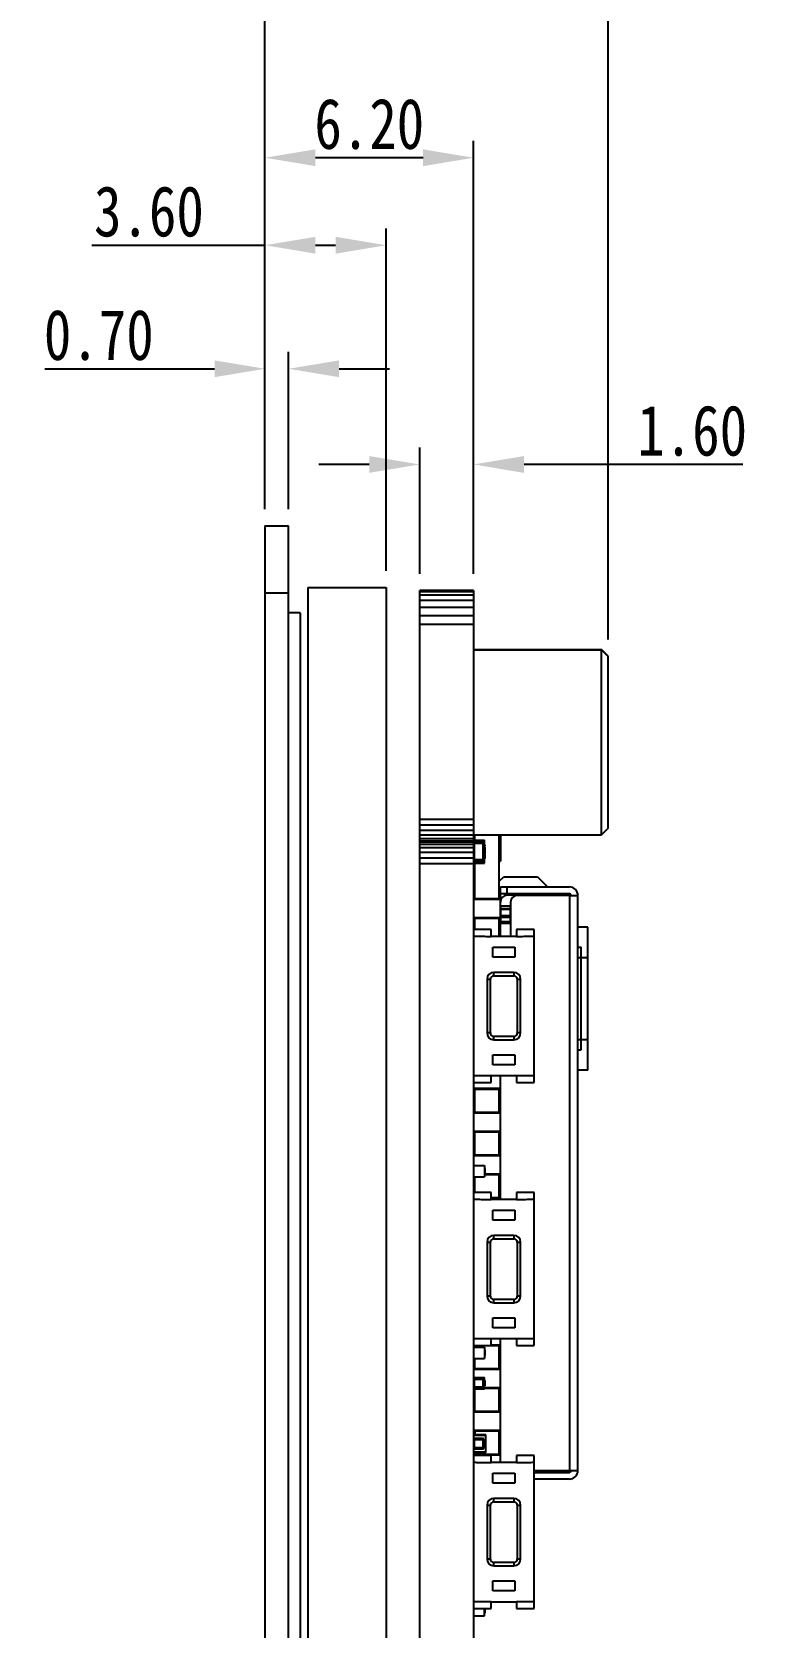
# Model space of a CAD drawing. Header units: millimetres. Extents: x 0 to 297, y 0 to 210.
# Drawn here: x 132.14 to 153.75, y 115.57 to 162.98 of the extents above; entities that cross this region are included whole.
import ezdxf

# ---------------------------------------------------------------- set-up
doc = ezdxf.new("R2010")
doc.units = ezdxf.units.MM
doc.header["$PDMODE"] = 3
doc.header["$PDSIZE"] = 8
doc.linetypes.add('solid', pattern=[0])
doc.layers.get('0').update_dxf_attribs({"linetype": 'CONTINUOUS'})
doc.layers.get('Defpoints').update_dxf_attribs({"linetype": 'CONTINUOUS'})
doc.layers.add('100', color=1, linetype='solid')
doc.styles.get("Standard").update_dxf_attribs({"font": 'txt', "width": 0.8})
doc.dimstyles.new('X0_5', dxfattribs={"dimscale": 0.5, "dimtxt": 2, "dimasz": 2, "dimexe": 1, "dimexo": 1, "dimgap": 0.5, "dimtad": 1, "dimtoh": 1, "dimzin": 0, "dimdsep": 46, "dimtxsty": 'STANDARD', "dimcen": 0, "dimclrd": 256, "dimclrt": 256, "dimadec": 0, "dimazin": 0, "dimtp": 0.1, "dimtm": 0.1, "dimtfac": 1, "dimtofl": 0, "dimtmove": 0, "dimatfit": 3, "dimfxl": 1, "dimtolj": 1, "dimtzin": 0, "dimarcsym": 0})

# ---------------------------------------------------------------- blocks, each defined once
blk = doc.blocks.new('*D28')
at = {"layer": '100', "color": 0, "lineweight": -2}
for p, q in [((139.065, 148.795), (139.065, 164.562)), ((149.265, 144.921), (149.265, 164.562))]:
    blk.add_line(p, q, dxfattribs=at)
at = {"layer": '100', "lineweight": -2}
blk.add_line((140.565, 164.062), (147.765, 164.062), dxfattribs=at)
at = {"layer": '100'}
for points in [[(140.565, 164.312), (140.565, 163.812), (139.065, 164.062)], [(147.765, 163.812), (147.765, 164.312), (149.265, 164.062)]]:
    blk.add_solid(points, dxfattribs=at)
at = {"layer": 'Defpoints', "color": 0}
for p in [(149.265, 164.062), (139.065, 148.295), (149.265, 144.421)]:
    blk.add_point(p, dxfattribs=at)
at = {"layer": '100', "insert": (143.858, 165.062), "char_height": 1.5, "attachment_point": 5}
blk.add_mtext('\\A1;10.20', dxfattribs=at)
blk = doc.blocks.new('*D29')
at = {"layer": '100', "color": 0, "lineweight": -2}
for p, q in [((139.065, 148.795), (139.065, 153.468)), ((139.765, 148.795), (139.765, 153.468))]:
    blk.add_line(p, q, dxfattribs=at)
at = {"layer": '100', "lineweight": -2}
for p, q in [((132.524, 152.968), (135.974, 152.968)), ((135.974, 152.968), (137.565, 152.968)), ((141.265, 152.968), (142.765, 152.968))]:
    blk.add_line(p, q, dxfattribs=at)
at = {"layer": '100'}
for points in [[(137.565, 152.718), (137.565, 153.218), (139.065, 152.968)], [(141.265, 153.218), (141.265, 152.718), (139.765, 152.968)]]:
    blk.add_solid(points, dxfattribs=at)
at = {"layer": 'Defpoints', "color": 0}
for p in [(139.765, 152.968), (139.065, 148.295), (139.765, 148.295)]:
    blk.add_point(p, dxfattribs=at)
at = {"layer": '100', "insert": (134.124, 153.968), "char_height": 1.5, "attachment_point": 5}
blk.add_mtext('\\A1;0.70', dxfattribs=at)
blk = doc.blocks.new('*D31')
at = {"layer": '100', "color": 0, "lineweight": -2}
for p, q in [((139.065, 148.795), (139.065, 157.14)), ((142.665, 146.965), (142.665, 157.14))]:
    blk.add_line(p, q, dxfattribs=at)
at = {"layer": '100', "lineweight": -2}
for p, q in [((133.915, 156.64), (137.565, 156.64)), ((137.565, 156.64), (139.065, 156.64)), ((140.565, 156.64), (141.165, 156.64))]:
    blk.add_line(p, q, dxfattribs=at)
at = {"layer": '100'}
for points in [[(140.565, 156.89), (140.565, 156.39), (139.065, 156.64)], [(141.165, 156.39), (141.165, 156.89), (142.665, 156.64)]]:
    blk.add_solid(points, dxfattribs=at)
at = {"layer": 'Defpoints', "color": 0}
for p in [(142.665, 156.64), (139.065, 148.295), (142.665, 146.465)]:
    blk.add_point(p, dxfattribs=at)
at = {"layer": '100', "insert": (135.615, 157.64), "char_height": 1.5, "attachment_point": 5}
blk.add_mtext('\\A1;3.60', dxfattribs=at)
blk = doc.blocks.new('*D38')
at = {"layer": '100', "color": 0, "lineweight": -2}
for p, q in [((139.065, 148.795), (139.065, 159.741)), ((145.265, 146.874), (145.265, 159.741))]:
    blk.add_line(p, q, dxfattribs=at)
at = {"layer": '100', "lineweight": -2}
blk.add_line((143.765, 159.241), (140.565, 159.241), dxfattribs=at)
at = {"layer": '100'}
for points in [[(140.565, 159.491), (140.565, 158.991), (139.065, 159.241)], [(143.765, 158.991), (143.765, 159.491), (145.265, 159.241)]]:
    blk.add_solid(points, dxfattribs=at)
at = {"layer": 'Defpoints', "color": 0}
for p in [(139.065, 159.241), (139.065, 148.295), (145.265, 146.374)]:
    blk.add_point(p, dxfattribs=at)
at = {"layer": '100', "insert": (142.165, 160.241), "char_height": 1.5, "attachment_point": 5}
blk.add_mtext('\\A1;6.20', dxfattribs=at)
blk = doc.blocks.new('*D39')
at = {"layer": '100', "color": 0, "lineweight": -2}
for p, q in [((143.665, 146.874), (143.665, 150.624)), ((145.265, 146.874), (145.265, 150.624))]:
    blk.add_line(p, q, dxfattribs=at)
at = {"layer": '100', "lineweight": -2}
for p, q in [((142.165, 150.124), (140.665, 150.124)), ((150.015, 150.124), (146.765, 150.124)), ((153.265, 150.124), (150.015, 150.124))]:
    blk.add_line(p, q, dxfattribs=at)
at = {"layer": '100'}
for points in [[(142.165, 149.874), (142.165, 150.374), (143.665, 150.124)], [(146.765, 150.374), (146.765, 149.874), (145.265, 150.124)]]:
    blk.add_solid(points, dxfattribs=at)
at = {"layer": 'Defpoints', "color": 0}
for p in [(145.265, 150.124), (143.665, 146.374), (145.265, 146.374)]:
    blk.add_point(p, dxfattribs=at)
at = {"layer": '100', "insert": (151.765, 151.124), "char_height": 1.5, "attachment_point": 5}
blk.add_mtext('\\A1;1.60', dxfattribs=at)

msp = doc.modelspace()

# ---------------------------------------------------------------- linework, layer by layer
at = {"color": 7, "linetype": 'Continuous'}
for p, q in [((139.065, 148.295), (139.065, 75.235)), ((139.065, 148.295), (139.765, 148.295)), ((139.765, 75.235), (139.765, 148.295)), ((139.765, 146.295), (139.065, 146.295)), ((140.335, 146.465), (140.335, 77.265)), ((140.335, 146.465), (142.665, 146.465)), ((142.665, 146.465), (142.665, 77.265)), ((143.665, 77.363), (143.665, 146.374)), ((145.265, 146.374), (143.665, 146.374)), ((145.265, 146.339), (143.665, 146.339)), ((145.265, 146.239), (143.665, 146.239)), ((145.265, 146.078), (143.665, 146.078)), ((145.265, 146.374), (145.265, 77.365)), ((140.115, 145.715), (139.765, 145.715)), ((140.115, 145.715), (140.115, 81.615)), ((145.265, 145.869), (143.665, 145.869)), ((145.265, 145.626), (143.665, 145.626)), ((145.265, 145.365), (143.665, 145.365)), ((145.265, 144.621), (149.065, 144.621)), ((149.065, 139.116), (149.065, 144.621)), ((149.265, 144.421), (149.065, 144.621)), ((145.265, 144.616), (149.065, 144.616)), ((149.265, 144.416), (149.065, 144.616)), ((149.265, 139.316), (149.265, 144.421)), ((145.265, 139.574), (143.665, 139.574)), ((145.265, 139.402), (143.665, 139.402)), ((145.265, 139.241), (143.665, 139.241)), ((145.265, 139.103), (143.665, 139.103)), ((145.265, 138.998), (143.665, 138.998)), ((145.265, 138.931), (143.665, 138.931)), ((145.265, 139.116), (149.065, 139.116)), ((145.265, 138.956), (145.59, 138.956)), ((145.29, 138.921), (145.29, 138.931)), ((145.29, 138.931), (145.565, 138.931)), ((145.3, 138.956), (145.3, 139.116)), ((145.565, 138.907), (145.565, 138.931)), ((145.59, 138.276), (145.59, 138.956)), ((146.03, 137.22), (146.03, 139.116)), ((146.065, 139.116), (146.065, 138.333)), ((149.265, 139.316), (149.065, 139.116)), ((145.265, 138.92), (143.665, 138.92)), ((145.265, 138.897), (143.665, 138.897)), ((145.265, 138.831), (143.665, 138.831)), ((145.265, 138.725), (143.665, 138.725)), ((145.265, 138.587), (143.665, 138.587)), ((145.57, 138.86), (145.265, 138.86)), ((145.296, 138.312), (145.296, 138.921)), ((145.54, 138.921), (145.296, 138.921)), ((145.296, 138.891), (145.57, 138.891)), ((145.54, 138.921), (145.54, 138.312)), ((145.59, 138.906), (145.566, 138.906)), ((145.57, 138.342), (145.57, 138.891)), ((145.59, 138.856), (145.57, 138.856)), ((145.573, 138.797), (145.57, 138.797)), ((145.573, 138.76), (145.57, 138.76)), ((145.57, 138.723), (145.573, 138.723)), ((145.573, 138.7), (145.57, 138.7)), ((145.573, 138.623), (145.57, 138.623)), ((145.573, 138.593), (145.57, 138.593)), ((145.573, 138.556), (145.57, 138.556)), ((145.57, 138.519), (145.573, 138.519)), ((145.573, 138.49), (145.57, 138.49)), ((145.57, 138.479), (145.573, 138.479)), ((145.573, 138.797), (145.573, 138.723)), ((145.573, 138.7), (145.573, 138.623)), ((145.573, 138.593), (145.573, 138.519)), ((145.573, 138.49), (145.573, 138.417)), ((145.59, 138.818), (145.6, 138.818)), ((145.59, 138.79), (145.6, 138.79)), ((145.59, 138.782), (145.6, 138.782)), ((145.59, 138.745), (145.6, 138.745)), ((145.59, 138.693), (145.6, 138.693)), ((145.59, 138.643), (145.6, 138.643)), ((145.59, 138.63), (145.6, 138.63)), ((145.59, 138.628), (145.6, 138.628)), ((145.59, 138.582), (145.6, 138.582)), ((145.59, 138.534), (145.6, 138.534)), ((145.59, 138.528), (145.6, 138.528)), ((145.59, 138.514), (145.6, 138.514)), ((145.59, 138.463), (145.6, 138.463)), ((145.6, 138.818), (145.6, 138.782)), ((145.6, 138.745), (145.6, 138.643)), ((145.6, 138.63), (145.6, 138.528)), ((145.6, 138.514), (145.6, 138.412)), ((146.065, 138.46), (146.03, 138.46)), ((145.265, 138.426), (143.665, 138.426)), ((145.265, 138.254), (143.665, 138.254)), ((145.296, 138.372), (145.265, 138.372)), ((145.296, 138.342), (145.265, 138.342)), ((145.265, 138.276), (145.59, 138.276)), ((145.29, 138.312), (145.29, 138.301)), ((145.29, 138.301), (145.565, 138.301)), ((145.57, 138.372), (145.296, 138.372)), ((145.57, 138.342), (145.296, 138.342)), ((145.296, 138.312), (145.54, 138.312)), ((145.3, 137.22), (145.3, 138.276)), ((145.565, 138.326), (145.565, 138.301)), ((145.59, 138.326), (145.566, 138.326)), ((145.573, 138.428), (145.57, 138.428)), ((145.573, 138.417), (145.57, 138.417)), ((145.59, 138.376), (145.57, 138.376)), ((145.59, 138.412), (145.6, 138.412)), ((146.03, 138.333), (146.065, 138.333)), ((146.03, 137.736), (146.165, 137.871)), ((146.065, 136.094), (146.065, 137.565)), ((146.065, 137.565), (148.115, 137.565)), ((146.165, 137.871), (147.165, 137.871)), ((146.265, 137.365), (146.265, 137.565)), ((147.165, 137.871), (147.465, 137.571)), ((147.465, 137.571), (147.465, 137.565)), ((145.3, 137.377), (145.265, 137.377)), ((145.3, 137.375), (145.265, 137.375)), ((145.265, 137.2), (146.065, 137.2)), ((145.3, 137.22), (146.03, 137.22)), ((146.03, 137.377), (146.065, 137.377)), ((146.03, 137.375), (146.065, 137.375)), ((148.115, 137.365), (146.065, 137.365)), ((146.565, 137.317), (146.265, 137.317)), ((146.365, 137.115), (146.365, 136.094)), ((148.115, 137.315), (146.565, 137.315)), ((147.465, 137.365), (147.465, 137.317)), ((148.115, 137.315), (148.115, 120.215)), ((148.115, 137.315), (148.365, 137.315)), ((148.365, 120.215), (148.365, 137.315)), ((146.065, 136.65), (145.265, 136.65)), ((145.3, 136.301), (145.3, 136.63)), ((146.03, 136.63), (145.3, 136.63)), ((146.03, 136.094), (146.03, 136.63)), ((146.065, 136.668), (146.365, 136.668)), ((146.075, 136.678), (146.075, 136.999)), ((146.355, 136.999), (146.075, 136.999)), ((146.075, 136.996), (146.355, 136.996)), ((146.355, 136.909), (146.075, 136.909)), ((146.075, 136.906), (146.355, 136.906)), ((146.355, 136.708), (146.075, 136.708)), ((146.075, 136.694), (146.355, 136.694)), ((146.075, 136.678), (146.075, 136.678)), ((146.075, 136.528), (146.075, 136.678)), ((146.355, 136.678), (146.075, 136.678)), ((146.355, 136.678), (146.075, 136.678)), ((146.355, 136.999), (146.355, 136.678)), ((146.355, 136.678), (146.355, 136.678)), ((146.355, 136.678), (146.355, 136.528)), ((146.365, 136.668), (146.365, 136.668)), ((145.3, 136.475), (145.265, 136.475)), ((145.793, 136.301), (145.265, 136.301)), ((145.793, 136.095), (145.793, 136.301)), ((146.03, 136.475), (146.065, 136.475)), ((146.03, 136.14), (146.065, 136.14)), ((146.03, 136.105), (146.065, 136.105)), ((146.355, 136.528), (146.065, 136.528)), ((146.065, 136.501), (146.365, 136.501)), ((146.065, 136.49), (146.365, 136.49)), ((146.075, 136.49), (146.075, 136.511)), ((146.365, 136.511), (146.075, 136.511)), ((146.08, 136.528), (146.08, 136.511)), ((146.09, 136.511), (146.09, 136.528)), ((146.34, 136.528), (146.34, 136.511)), ((146.35, 136.511), (146.35, 136.528)), ((146.537, 136.301), (146.537, 136.095)), ((147.065, 136.301), (146.537, 136.301)), ((147.065, 131.751), (147.065, 136.301)), ((148.665, 136.371), (148.365, 136.371)), ((148.665, 132.121), (148.665, 136.371)), ((145.84, 135.476), (145.84, 135.776)), ((145.84, 135.776), (146.49, 135.776)), ((146.49, 135.776), (146.49, 135.476)), ((148.365, 135.771), (148.465, 135.771)), ((148.465, 132.721), (148.465, 135.771)), ((146.49, 135.476), (145.84, 135.476)), ((148.365, 135.471), (148.665, 135.471)), ((145.665, 134.825), (145.665, 133.225)), ((145.665, 134.825), (145.765, 134.825)), ((145.765, 133.225), (145.765, 134.825)), ((145.865, 134.925), (145.865, 135.025)), ((146.465, 135.025), (145.865, 135.025)), ((145.865, 134.925), (146.465, 134.925)), ((146.465, 135.025), (146.465, 134.925)), ((146.565, 134.825), (146.565, 133.225)), ((146.565, 134.825), (146.665, 134.825)), ((146.665, 133.225), (146.665, 134.825)), ((145.765, 133.225), (145.665, 133.225)), ((145.865, 133.025), (145.865, 133.125)), ((146.465, 133.125), (145.865, 133.125)), ((145.865, 133.025), (146.465, 133.025)), ((146.465, 133.125), (146.465, 133.025)), ((146.665, 133.225), (146.565, 133.225)), ((148.665, 133.021), (148.365, 133.021)), ((145.84, 132.276), (145.84, 132.576)), ((145.84, 132.576), (146.49, 132.576)), ((146.49, 132.576), (146.49, 132.276)), ((148.365, 132.721), (148.465, 132.721)), ((145.793, 131.751), (145.793, 131.958)), ((145.793, 131.958), (146.537, 131.958)), ((146.49, 132.276), (145.84, 132.276)), ((146.065, 128.275), (146.065, 131.958)), ((146.537, 131.958), (146.537, 131.751)), ((148.665, 132.121), (148.365, 132.121)), ((145.265, 131.751), (145.793, 131.751)), ((146.065, 131.57), (145.265, 131.57)), ((145.3, 131.395), (145.265, 131.395)), ((145.3, 130.87), (145.3, 131.55)), ((146.03, 131.55), (145.3, 131.55)), ((146.03, 130.87), (146.03, 131.55)), ((146.03, 131.395), (146.065, 131.395)), ((146.537, 131.751), (147.065, 131.751)), ((145.265, 131.057), (145.3, 131.057)), ((145.265, 131.057), (145.3, 131.057)), ((145.265, 131.056), (145.3, 131.056)), ((145.3, 131.025), (145.265, 131.025)), ((145.3, 130.87), (146.03, 130.87)), ((146.03, 131.306), (146.065, 131.306)), ((146.03, 131.296), (146.065, 131.296)), ((146.03, 131.121), (146.065, 131.121)), ((146.03, 131.121), (146.065, 131.121)), ((146.03, 131.025), (146.065, 131.025)), ((145.265, 130.85), (146.065, 130.85)), ((146.065, 130.3), (145.265, 130.3)), ((145.3, 130.125), (145.265, 130.125)), ((145.296, 129.981), (145.265, 129.981)), ((145.296, 129.95), (145.265, 129.95)), ((145.266, 129.946), (145.265, 129.946)), ((145.281, 129.92), (145.281, 129.757)), ((145.3, 129.92), (145.281, 129.92)), ((145.291, 129.92), (145.291, 129.92)), ((145.296, 129.92), (145.296, 130.125)), ((145.3, 129.6), (145.3, 130.28)), ((146.03, 130.28), (145.3, 130.28)), ((146.03, 129.6), (146.03, 130.28)), ((146.03, 130.125), (146.065, 130.125)), ((146.03, 130.096), (146.065, 130.096)), ((146.03, 129.922), (146.065, 129.922)), ((146.03, 129.922), (146.065, 129.922)), ((146.03, 129.921), (146.065, 129.921)), ((146.03, 129.921), (146.065, 129.921)), ((145.265, 129.88), (145.281, 129.88)), ((145.3, 129.757), (145.265, 129.757)), ((145.3, 129.755), (145.265, 129.755)), ((145.265, 129.58), (146.065, 129.58)), ((145.3, 129.6), (146.03, 129.6)), ((146.03, 129.755), (146.065, 129.755)), ((145.265, 129.282), (145.59, 129.282)), ((145.265, 129.282), (145.59, 129.282)), ((145.59, 129.282), (145.59, 128.952)), ((145.59, 129.201), (145.6, 129.201)), ((145.59, 129.201), (145.6, 129.201)), ((145.59, 129.122), (145.6, 129.122)), ((145.59, 129.043), (145.6, 129.043)), ((146.065, 129.03), (145.59, 129.03)), ((146.03, 129.01), (145.59, 129.01)), ((145.6, 129.201), (145.6, 129.043)), ((146.03, 128.33), (146.03, 129.01)), ((145.265, 128.952), (145.59, 128.952)), ((145.3, 128.855), (145.265, 128.855)), ((145.265, 128.756), (145.3, 128.756)), ((145.296, 128.627), (145.265, 128.627)), ((145.296, 128.596), (145.265, 128.596)), ((145.265, 128.53), (145.3, 128.53)), ((145.275, 128.499), (145.265, 128.499)), ((145.275, 128.487), (145.275, 128.53)), ((145.29, 128.566), (145.29, 128.555)), ((145.29, 128.555), (145.3, 128.555)), ((145.296, 128.566), (145.296, 128.756)), ((145.3, 128.482), (145.3, 128.952)), ((146.03, 128.855), (146.065, 128.855)), ((146.03, 128.809), (146.065, 128.809)), ((146.065, 128.741), (146.03, 128.741)), ((146.03, 128.722), (146.065, 128.722)), ((146.03, 128.722), (146.065, 128.722)), ((146.03, 128.722), (146.065, 128.722)), ((146.03, 128.721), (146.065, 128.721)), ((146.03, 128.721), (146.065, 128.721)), ((145.3, 128.487), (145.265, 128.487)), ((145.3, 128.485), (145.265, 128.485)), ((145.793, 128.482), (145.265, 128.482)), ((145.793, 128.276), (145.793, 128.482)), ((145.793, 128.33), (146.03, 128.33)), ((145.793, 128.31), (146.065, 128.31)), ((146.03, 128.496), (146.065, 128.496)), ((146.03, 128.485), (146.065, 128.485)), ((146.537, 128.482), (146.537, 128.276)), ((147.065, 128.482), (146.537, 128.482)), ((147.065, 123.932), (147.065, 128.482)), ((145.84, 127.657), (145.84, 127.957)), ((145.84, 127.957), (146.49, 127.957)), ((146.49, 127.657), (145.84, 127.657)), ((146.49, 127.957), (146.49, 127.657)), ((145.865, 127.107), (145.865, 127.207)), ((146.465, 127.207), (145.865, 127.207)), ((145.865, 127.107), (146.465, 127.107)), ((146.465, 127.207), (146.465, 127.107)), ((145.665, 127.007), (145.665, 125.407)), ((145.665, 127.007), (145.765, 127.007)), ((145.765, 125.407), (145.765, 127.007)), ((146.565, 127.007), (146.565, 125.407)), ((146.565, 127.007), (146.665, 127.007)), ((146.665, 125.407), (146.665, 127.007)), ((145.765, 125.407), (145.665, 125.407)), ((145.865, 125.207), (145.865, 125.307)), ((146.465, 125.307), (145.865, 125.307)), ((145.865, 125.207), (146.465, 125.207)), ((146.465, 125.307), (146.465, 125.207)), ((146.665, 125.407), (146.565, 125.407)), ((145.84, 124.457), (145.84, 124.757)), ((145.84, 124.757), (146.49, 124.757)), ((146.49, 124.757), (146.49, 124.457)), ((146.49, 124.457), (145.84, 124.457)), ((145.265, 123.932), (145.793, 123.932)), ((145.265, 123.882), (145.59, 123.882)), ((145.265, 123.882), (145.59, 123.882)), ((145.3, 123.93), (145.3, 123.882)), ((146.03, 123.93), (145.3, 123.93)), ((145.59, 123.882), (145.59, 123.552)), ((145.59, 123.801), (145.6, 123.801)), ((145.59, 123.801), (145.6, 123.801)), ((145.6, 123.801), (145.6, 123.643)), ((145.793, 123.932), (145.793, 124.139)), ((145.793, 124.139), (146.537, 124.139)), ((146.065, 123.95), (145.793, 123.95)), ((146.03, 123.25), (146.03, 123.93)), ((146.03, 123.775), (146.065, 123.775)), ((146.065, 120.457), (146.065, 124.139)), ((146.537, 124.139), (146.537, 123.932)), ((146.537, 123.932), (147.065, 123.932)), ((145.265, 123.552), (145.59, 123.552)), ((145.3, 123.407), (145.265, 123.407)), ((145.3, 123.405), (145.265, 123.405)), ((145.3, 123.25), (145.3, 123.552)), ((145.59, 123.722), (145.6, 123.722)), ((145.59, 123.643), (145.6, 123.643)), ((146.03, 123.566), (146.065, 123.566)), ((146.03, 123.488), (146.065, 123.488)), ((146.03, 123.407), (146.065, 123.407)), ((146.03, 123.405), (146.065, 123.405)), ((145.265, 123.23), (146.065, 123.23)), ((145.265, 122.982), (145.59, 122.982)), ((145.265, 122.982), (145.59, 122.982)), ((145.296, 122.969), (145.296, 122.969)), ((145.296, 122.664), (145.296, 122.969)), ((145.54, 122.969), (145.296, 122.969)), ((145.54, 122.969), (145.296, 122.969)), ((145.296, 122.938), (145.57, 122.938)), ((145.3, 123.25), (146.03, 123.25)), ((145.54, 122.969), (145.54, 122.969)), ((145.54, 122.969), (145.54, 122.664)), ((145.57, 122.694), (145.57, 122.938)), ((145.57, 122.873), (145.573, 122.873)), ((145.573, 122.873), (145.57, 122.873)), ((145.57, 122.873), (145.573, 122.873)), ((145.573, 122.873), (145.57, 122.873)), ((145.57, 122.828), (145.573, 122.828)), ((145.573, 122.811), (145.57, 122.811)), ((145.573, 122.873), (145.573, 122.873)), ((145.573, 122.873), (145.573, 122.766)), ((145.59, 122.652), (145.59, 122.982)), ((145.59, 122.891), (145.6, 122.891)), ((145.59, 122.89), (145.6, 122.89)), ((145.59, 122.887), (145.6, 122.887)), ((145.6, 122.891), (145.6, 122.733)), ((145.296, 122.694), (145.265, 122.694)), ((145.265, 122.652), (145.59, 122.652)), ((145.3, 122.505), (145.265, 122.505)), ((145.29, 122.505), (145.29, 122.137)), ((145.57, 122.694), (145.296, 122.694)), ((145.296, 122.664), (145.54, 122.664)), ((145.3, 121.98), (145.3, 122.652)), ((145.573, 122.766), (145.57, 122.766)), ((145.59, 122.737), (145.6, 122.737)), ((145.59, 122.733), (145.6, 122.733)), ((146.065, 122.68), (145.59, 122.68)), ((146.03, 122.66), (145.59, 122.66)), ((146.03, 121.98), (146.03, 122.66)), ((146.03, 122.505), (146.065, 122.505)), ((145.3, 122.137), (145.265, 122.137)), ((145.3, 122.135), (145.265, 122.135)), ((145.265, 121.96), (146.065, 121.96)), ((145.3, 121.98), (146.03, 121.98)), ((146.03, 122.218), (146.065, 122.218)), ((146.03, 122.137), (146.065, 122.137)), ((146.03, 122.135), (146.065, 122.135)), ((146.065, 121.41), (145.265, 121.41)), ((145.3, 121.39), (145.3, 121.279)), ((146.03, 121.39), (145.3, 121.39)), ((146.03, 120.71), (146.03, 121.39)), ((145.265, 121.279), (145.615, 121.279)), ((145.615, 121.279), (145.265, 121.279)), ((145.296, 120.864), (145.296, 121.168)), ((145.54, 121.168), (145.296, 121.168)), ((145.296, 121.138), (145.57, 121.138)), ((145.54, 121.168), (145.54, 120.864)), ((145.57, 120.894), (145.57, 121.138)), ((145.57, 121.073), (145.573, 121.073)), ((145.573, 121.073), (145.57, 121.073)), ((145.57, 121.028), (145.573, 121.028)), ((145.573, 121.01), (145.57, 121.01)), ((145.573, 120.966), (145.57, 120.966)), ((145.573, 121.073), (145.573, 120.966)), ((145.615, 121.279), (145.615, 121.279)), ((145.628, 120.766), (145.628, 121.266)), ((146.03, 121.235), (146.065, 121.235)), ((146.03, 120.948), (146.065, 120.948)), ((145.296, 120.894), (145.265, 120.894)), ((145.265, 120.754), (145.615, 120.754)), ((145.265, 120.69), (146.065, 120.69)), ((145.793, 120.664), (145.265, 120.664)), ((145.57, 120.894), (145.296, 120.894)), ((145.296, 120.864), (145.54, 120.864)), ((145.3, 120.754), (145.3, 120.71)), ((145.3, 120.71), (146.03, 120.71)), ((145.793, 120.458), (145.793, 120.664)), ((146.03, 120.867), (146.065, 120.867)), ((146.03, 120.865), (146.065, 120.865)), ((146.537, 120.664), (146.537, 120.458)), ((147.065, 120.664), (146.537, 120.664)), ((147.065, 116.114), (147.065, 120.664)), ((145.84, 119.839), (145.84, 120.139)), ((145.84, 120.139), (146.49, 120.139)), ((146.49, 120.139), (146.49, 119.839)), ((148.115, 120.215), (147.065, 120.215)), ((147.065, 120.165), (148.115, 120.165)), ((148.115, 119.965), (147.065, 119.965)), ((148.365, 120.215), (148.115, 120.215)), ((146.49, 119.839), (145.84, 119.839)), ((145.665, 119.189), (145.665, 117.589)), ((145.665, 119.189), (145.765, 119.189)), ((145.765, 117.589), (145.765, 119.189)), ((145.865, 119.289), (145.865, 119.389)), ((146.465, 119.389), (145.865, 119.389)), ((145.865, 119.289), (146.465, 119.289)), ((146.465, 119.389), (146.465, 119.289)), ((146.565, 119.189), (146.565, 117.589)), ((146.565, 119.189), (146.665, 119.189)), ((146.665, 117.589), (146.665, 119.189)), ((145.765, 117.589), (145.665, 117.589)), ((145.865, 117.389), (145.865, 117.489)), ((146.465, 117.489), (145.865, 117.489)), ((145.865, 117.389), (146.465, 117.389)), ((146.465, 117.489), (146.465, 117.389)), ((146.665, 117.589), (146.565, 117.589)), ((145.84, 116.639), (145.84, 116.939)), ((145.84, 116.939), (146.49, 116.939)), ((146.49, 116.939), (146.49, 116.639)), ((145.793, 116.114), (145.793, 116.321)), ((145.793, 116.321), (146.537, 116.321)), ((146.49, 116.639), (145.84, 116.639)), ((146.537, 116.321), (146.537, 116.114)), ((145.265, 116.114), (145.793, 116.114)), ((145.265, 115.901), (145.59, 115.901)), ((145.59, 115.901), (145.59, 116.114)), ((145.59, 115.986), (145.6, 115.986)), ((145.59, 115.982), (145.6, 115.982)), ((145.6, 116.114), (145.6, 115.982)), ((146.537, 116.114), (147.065, 116.114))]:
    msp.add_line(p, q, dxfattribs=at)
for centre, radius, start, end in [((145.296, 138.891), 0.0305, 90, 168.75), ((145.296, 138.891), 0.0305, 90, 101.25), ((145.54, 138.891), 0.0305, 0, 90), ((145.54, 138.891), 0.0305, 0, 90), ((145.54, 138.342), 0.0305, 270, 360), ((148.115, 137.315), 0.25, 0, 90), ((146.265, 137.117), 0.2, 90, 180), ((146.565, 137.115), 0.2, 90, 180), ((148.115, 137.315), 0.05, 0, 90), ((146.075, 136.989), 0.01, 90, 180), ((146.075, 136.899), 0.01, 90, 180), ((146.075, 136.668), 0.01, 90, 180), ((146.075, 136.668), 0.01, 90, 180), ((146.075, 136.668), 0.01, 90, 180), ((146.075, 136.668), 0.01, 90, 180), ((146.075, 136.501), 0.01, 90, 180), ((146.075, 136.501), 0.01, 90, 180), ((145.865, 134.825), 0.2, 90, 180), ((145.865, 134.825), 0.1, 90, 180), ((146.465, 134.825), 0.2, 0, 90), ((146.465, 134.825), 0.1, 0, 90), ((145.865, 133.225), 0.2, 180, 270), ((145.865, 133.225), 0.1, 180, 270), ((146.465, 133.225), 0.2, 270, 0), ((146.465, 133.225), 0.1, 270, 0), ((145.865, 127.007), 0.2, 90, 180), ((145.865, 127.007), 0.1, 90, 180), ((146.465, 127.007), 0.2, 0, 90), ((146.465, 127.007), 0.1, 0, 90), ((145.865, 125.407), 0.2, 180, 270), ((145.865, 125.407), 0.1, 180, 270), ((146.465, 125.407), 0.2, 270, 0), ((146.465, 125.407), 0.1, 270, 0), ((145.54, 122.939), 0.0305, 13.4977, 90), ((145.54, 122.938), 0.0305, 360, 90), ((145.54, 122.694), 0.0305, 270, 360), ((145.54, 121.138), 0.0305, 360, 90), ((145.615, 121.266), 0.0125, 0, 90), ((145.615, 121.266), 0.0125, 0, 90), ((145.54, 120.894), 0.0305, 270, 360), ((145.615, 120.766), 0.0125, 270, 0), ((148.115, 120.215), 0.25, 270, 0), ((148.115, 120.215), 0.05, 270, 0), ((145.865, 119.189), 0.2, 90, 180), ((145.865, 119.189), 0.1, 90, 180), ((146.465, 119.189), 0.2, 0, 90), ((146.465, 119.189), 0.1, 0, 90), ((145.865, 117.589), 0.2, 180, 270), ((145.865, 117.589), 0.1, 180, 270), ((146.465, 117.589), 0.2, 270, 0), ((146.465, 117.589), 0.1, 270, 0)]:
    msp.add_arc(centre, radius, start, end, dxfattribs=at)
for points, knots in [([(146.065, 136.989), (146.065, 136.989), (146.065, 136.99), (146.066, 136.991), (146.067, 136.993), (146.069, 136.994), (146.071, 136.995), (146.074, 136.996), (146.075, 136.996)], [0, 0, 0, 0, 0.103416, 0.210668, 0.324474, 0.446409, 0.712916, 1, 1, 1, 1]), ([(146.065, 136.899), (146.065, 136.899), (146.065, 136.9), (146.066, 136.902), (146.067, 136.903), (146.069, 136.904), (146.071, 136.906), (146.074, 136.906), (146.075, 136.906)], [0, 0, 0, 0, 0.103416, 0.210668, 0.324474, 0.446409, 0.712916, 1, 1, 1, 1]), ([(146.075, 136.708), (146.074, 136.708), (146.071, 136.708), (146.069, 136.706), (146.067, 136.705), (146.066, 136.704), (146.065, 136.702), (146.065, 136.701), (146.065, 136.701)], [0, 0, 0, 0, 0.287084, 0.553591, 0.675526, 0.789332, 0.896584, 1, 1, 1, 1]), ([(146.065, 136.701), (146.065, 136.7), (146.065, 136.699), (146.066, 136.698), (146.067, 136.697), (146.069, 136.695), (146.071, 136.694), (146.074, 136.694), (146.075, 136.694)], [0, 0, 0, 0, 0.103433, 0.210697, 0.324511, 0.446448, 0.712942, 1, 1, 1, 1]), ([(146.355, 136.996), (146.357, 136.996), (146.359, 136.995), (146.362, 136.994), (146.364, 136.993), (146.365, 136.991), (146.365, 136.99), (146.365, 136.989), (146.365, 136.989)], [0, 0, 0, 0, 0.287084, 0.553591, 0.675526, 0.789332, 0.896584, 1, 1, 1, 1]), ([(146.355, 136.906), (146.357, 136.906), (146.359, 136.906), (146.362, 136.904), (146.364, 136.903), (146.365, 136.902), (146.365, 136.9), (146.365, 136.899), (146.365, 136.899)], [0, 0, 0, 0, 0.287084, 0.553591, 0.675526, 0.789332, 0.896584, 1, 1, 1, 1]), ([(146.355, 136.694), (146.357, 136.694), (146.359, 136.694), (146.362, 136.695), (146.364, 136.697), (146.365, 136.698), (146.365, 136.699), (146.365, 136.7), (146.365, 136.701)], [0, 0, 0, 0, 0.287058, 0.553552, 0.675489, 0.789303, 0.896567, 1, 1, 1, 1]), ([(145.265, 136.101), (145.309, 136.1), (145.386, 136.1), (145.496, 136.099), (145.628, 136.098), (145.727, 136.096), (145.793, 136.095)], [0, 0, 0, 0, 0.25, 0.4375, 0.625, 1, 1, 1, 1]), ([(146.537, 136.095), (146.475, 136.095), (146.382, 136.094), (146.258, 136.093), (146.165, 136.093), (146.072, 136.093), (145.948, 136.094), (145.855, 136.095), (145.793, 136.095)], [0, 0, 0, 0, 0.249999, 0.375, 0.5, 0.625, 0.750001, 1, 1, 1, 1]), ([(146.537, 136.095), (146.581, 136.096), (146.658, 136.097), (146.768, 136.098), (146.9, 136.099), (146.999, 136.1), (147.065, 136.101)], [0, 0, 0, 0, 0.25, 0.4375, 0.625, 1, 1, 1, 1]), ([(145.793, 131.956), (145.749, 131.955), (145.672, 131.954), (145.562, 131.953), (145.43, 131.952), (145.331, 131.951), (145.265, 131.951)], [0, 0, 0, 0, 0.25, 0.4375, 0.625, 1, 1, 1, 1]), ([(147.065, 131.951), (147.021, 131.951), (146.944, 131.952), (146.834, 131.952), (146.702, 131.953), (146.603, 131.955), (146.537, 131.956)], [0, 0, 0, 0, 0.25, 0.4375, 0.625, 1, 1, 1, 1]), ([(145.265, 128.282), (145.309, 128.282), (145.386, 128.281), (145.496, 128.28), (145.628, 128.279), (145.727, 128.278), (145.793, 128.276)], [0, 0, 0, 0, 0.25, 0.4375, 0.625, 1, 1, 1, 1]), ([(146.537, 128.276), (146.475, 128.276), (146.382, 128.276), (146.258, 128.275), (146.165, 128.275), (146.072, 128.275), (145.948, 128.276), (145.855, 128.276), (145.793, 128.276)], [0, 0, 0, 0, 0.249999, 0.375, 0.5, 0.625, 0.750001, 1, 1, 1, 1]), ([(146.537, 128.276), (146.581, 128.277), (146.658, 128.279), (146.768, 128.28), (146.9, 128.281), (146.999, 128.282), (147.065, 128.282)], [0, 0, 0, 0, 0.25, 0.4375, 0.625, 1, 1, 1, 1]), ([(145.793, 124.138), (145.749, 124.137), (145.672, 124.136), (145.562, 124.135), (145.43, 124.134), (145.331, 124.133), (145.265, 124.132)], [0, 0, 0, 0, 0.25, 0.4375, 0.625, 1, 1, 1, 1]), ([(147.065, 124.132), (147.021, 124.133), (146.944, 124.133), (146.834, 124.134), (146.702, 124.135), (146.603, 124.137), (146.537, 124.138)], [0, 0, 0, 0, 0.25, 0.4375, 0.625, 1, 1, 1, 1]), ([(145.265, 121.267), (145.28, 121.267), (145.309, 121.268), (145.367, 121.268), (145.44, 121.269), (145.513, 121.268), (145.572, 121.268), (145.601, 121.267), (145.616, 121.267)], [0, 0, 0, 0, 0.124987, 0.249988, 0.5, 0.750012, 0.875013, 1, 1, 1, 1]), ([(145.616, 121.267), (145.616, 121.267), (145.616, 121.269), (145.616, 121.271), (145.616, 121.273), (145.615, 121.274), (145.615, 121.275), (145.615, 121.276), (145.615, 121.277), (145.615, 121.277), (145.615, 121.278), (145.615, 121.278), (145.615, 121.279), (145.615, 121.279), (145.615, 121.279), (145.615, 121.279), (145.615, 121.279), (145.615, 121.279)], [0, 0, 0, 0, 0.183432, 0.369773, 0.548462, 0.631259, 0.707666, 0.776324, 0.8365, 0.887622, 0.929118, 0.960608, 0.982471, 0.989977, 0.995304, 0.998559, 1, 1, 1, 1]), ([(145.616, 121.267), (145.616, 121.267), (145.618, 121.267), (145.62, 121.267), (145.622, 121.267), (145.623, 121.267), (145.624, 121.267), (145.625, 121.267), (145.626, 121.267), (145.626, 121.266), (145.627, 121.266), (145.627, 121.266), (145.628, 121.266), (145.628, 121.266), (145.628, 121.266), (145.628, 121.266), (145.628, 121.266), (145.628, 121.266)], [0, 0, 0, 0, 0.183435, 0.369786, 0.548485, 0.631287, 0.707698, 0.776357, 0.836533, 0.887653, 0.929145, 0.960629, 0.982484, 0.989985, 0.995308, 0.99856, 1, 1, 1, 1]), ([(145.616, 121.267), (145.616, 121.246), (145.617, 121.204), (145.618, 121.142), (145.618, 121.079), (145.618, 121.016), (145.618, 120.954), (145.618, 120.891), (145.617, 120.829), (145.616, 120.787), (145.616, 120.766)], [0, 0, 0, 0, 0.124988, 0.249989, 0.374994, 0.500001, 0.625007, 0.750012, 0.875013, 1, 1, 1, 1]), ([(145.616, 120.766), (145.601, 120.766), (145.572, 120.765), (145.513, 120.764), (145.44, 120.764), (145.367, 120.764), (145.309, 120.765), (145.28, 120.766), (145.265, 120.766)], [0, 0, 0, 0, 0.124987, 0.249988, 0.5, 0.750012, 0.875013, 1, 1, 1, 1]), ([(145.265, 120.464), (145.309, 120.463), (145.386, 120.463), (145.496, 120.462), (145.628, 120.461), (145.727, 120.459), (145.793, 120.458)], [0, 0, 0, 0, 0.25, 0.4375, 0.625, 1, 1, 1, 1]), ([(145.615, 120.754), (145.615, 120.754), (145.615, 120.754), (145.615, 120.754), (145.615, 120.754), (145.615, 120.754), (145.615, 120.754), (145.615, 120.755), (145.615, 120.755), (145.615, 120.756), (145.615, 120.757), (145.615, 120.757), (145.615, 120.758), (145.616, 120.76), (145.616, 120.762), (145.616, 120.764), (145.616, 120.765), (145.616, 120.766)], [0, 0, 0, 0, 0.001437, 0.004687, 0.01001, 0.01751, 0.039364, 0.070847, 0.112337, 0.163454, 0.223627, 0.292282, 0.368689, 0.451487, 0.630184, 0.816543, 1, 1, 1, 1]), ([(145.628, 120.766), (145.628, 120.766), (145.628, 120.766), (145.628, 120.766), (145.628, 120.766), (145.628, 120.766), (145.627, 120.766), (145.627, 120.766), (145.626, 120.766), (145.626, 120.766), (145.625, 120.766), (145.624, 120.766), (145.623, 120.766), (145.622, 120.766), (145.62, 120.766), (145.618, 120.766), (145.616, 120.766), (145.616, 120.766)], [0, 0, 0, 0, 0.001449, 0.004704, 0.010029, 0.017532, 0.039389, 0.070874, 0.112366, 0.163485, 0.223661, 0.292319, 0.368728, 0.451528, 0.630223, 0.816569, 1, 1, 1, 1]), ([(146.537, 120.458), (146.475, 120.458), (146.382, 120.457), (146.258, 120.457), (146.165, 120.456), (146.072, 120.457), (145.948, 120.457), (145.855, 120.458), (145.793, 120.458)], [0, 0, 0, 0, 0.249999, 0.375, 0.5, 0.625, 0.750001, 1, 1, 1, 1]), ([(146.537, 120.458), (146.581, 120.459), (146.658, 120.46), (146.768, 120.461), (146.9, 120.462), (146.999, 120.463), (147.065, 120.464)], [0, 0, 0, 0, 0.25, 0.4375, 0.625, 1, 1, 1, 1]), ([(145.793, 116.32), (145.749, 116.319), (145.672, 116.317), (145.562, 116.316), (145.43, 116.315), (145.331, 116.314), (145.265, 116.314)], [0, 0, 0, 0, 0.25, 0.4375, 0.625, 1, 1, 1, 1]), ([(147.065, 116.314), (147.021, 116.314), (146.944, 116.315), (146.834, 116.316), (146.702, 116.317), (146.603, 116.318), (146.537, 116.32)], [0, 0, 0, 0, 0.25, 0.4375, 0.625, 1, 1, 1, 1])]:
    msp.add_open_spline(points, degree=3, knots=knots, dxfattribs=at)

# ---------------------------------------------------------------- dimensions: what is measured, and where the dimension line sits
at = {"layer": '100'}
for base, p1, p2, picture, middle in [((149.265, 164.062), (139.065, 148.295), (149.265, 144.421), '*D28', (143.858, 164.062)), ((142.665, 156.64), (139.065, 148.295), (142.665, 146.465), '*D31', (135.615, 156.64)), ((139.765, 152.968), (139.065, 148.295), (139.765, 148.295), '*D29', (134.124, 152.968)), ((145.265, 150.124), (143.665, 146.374), (145.265, 146.374), '*D39', (151.765, 150.124))]:
    dim = msp.add_linear_dim(base=base, p1=p1, p2=p2, dimstyle='X0_5', override={"dimtxt": 3, "dimasz": 3, "dimpost": '<>', "dimtvp": 0.1}, dxfattribs=at)
    dim.commit()
    dim.dimension.update_dxf_attribs({"geometry": picture, "text_midpoint": middle, "dimtype": 160})
dim = msp.add_linear_dim(base=(139.065, 159.241), p1=(145.265, 146.374), p2=(139.065, 148.295), dimstyle='X0_5', override={"dimtxt": 3, "dimasz": 3, "dimpost": '<>', "dimtvp": 0.1}, dxfattribs=at)
dim.commit()
dim.dimension.update_dxf_attribs({"geometry": '*D38', "text_midpoint": (142.165, 160.241)})

doc.saveas('drawing.dxf')
